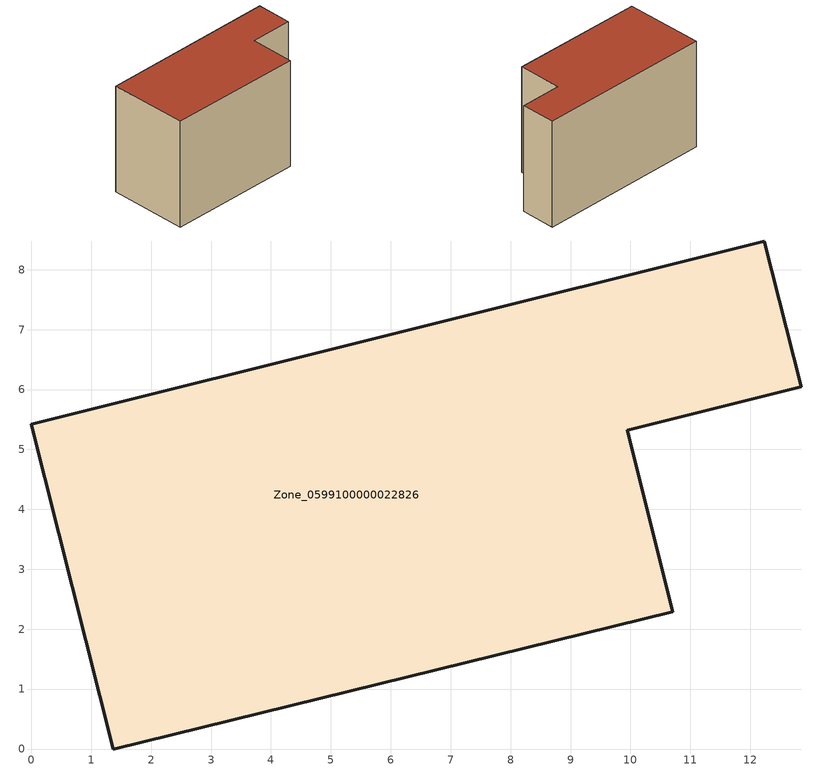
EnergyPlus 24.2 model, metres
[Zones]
Zone_0599100000022826
 floor ground (C_G): 9.95,5.32 10.71,2.29 1.37,0 0,5.42 12.23,8.48 12.85,6.05 z0
 wall outside (C_F): 0,5.42 1.37,0 10.71,2.29 9.95,5.32 12.85,6.05 12.23,8.48 0,5.42 z0:7.84
 roof outside (C_R): 12.85,6.05 12.23,8.48 0,5.42 1.37,0 10.71,2.29 9.95,5.32 z7.84
[BUILDING]
Pand.0599100000022826: North Axis=0; Terrain=City; Loads Convergence Tolerance Value=0.04; Temperature Convergence Tolerance Value=0.4; Solar Distribution=FullExterior; Maximum Number of Warmup Days=25; Minimum Number of Warmup Days=1
[Site:Location]
Rotterdam.The.Hague.AP_ZH_NLD Design_Conditions: Latitude=51.96; Longitude=4.45; Time Zone=1; Elevation=-4.5
[SITE:GROUNDTEMPERATURE:BUILDINGSURFACE]
18, 18, 18, 18, 18, 18, 18, 18, 18, 18, 18, 18
[MATERIAL] Thermal Absorptance=0.9; Solar Absorptance=0.7; Visible Absorptance=0.7
Name | Roughness | Thickness | Conductivity | Density | Specific Heat
G.TC.1975-1991 | MediumSmooth | 0.15 | 0.288461 | 540 | 1210
F.TC.1975-1991 | Rough | 0.3 | 0.230769 | 1920 | 840
R.TC.1975-1991 | MediumRough | 0.2 | 0.153846 | 1500 | 1000
[CONSTRUCTION]
C_G: G.TC.1975-1991
C_F: F.TC.1975-1991
C_R: R.TC.1975-1991
[ZONE]
Zone_0599100000022826: Type=1; Multiplier=1; Ceiling Height=Autocalculate; Volume=Autocalculate; Floor Area=autocalculate; Part of Total Floor Area=Yes
[ZONEINFILTRATION:DESIGNFLOWRATE]
Infil_Zone_0599100000022826: Zone or ZoneList or Space or SpaceList=Zone_0599100000022826; Schedule=AlwaysOn; Design Flow Rate Calculation Method=Flow/Area; Flow Rate per Floor Area=0.003; Constant Term Coefficient=1; Temperature Term Coefficient=0; Velocity Term Coefficient=0; Velocity Squared Term Coefficient=0
[HVACTEMPLATE:ZONE:IDEALLOADSAIRSYSTEM]
Zone_0599100000022826: Maximum Heating Supply Air Temperature=50; Minimum Cooling Supply Air Temperature=13; Maximum Heating Supply Air Humidity Ratio=0.0156; Minimum Cooling Supply Air Humidity Ratio=0.0077; Heating Limit=NoLimit; Cooling Limit=NoLimit; Dehumidification Control Type=ConstantSensibleHeatRatio; Cooling Sensible Heat Ratio=0.7; Dehumidification Setpoint=60; Humidification Control Type=None; Humidification Setpoint=30; Outdoor Air Method=None; Outdoor Air Flow Rate per Person=0.00944; Outdoor Air Flow Rate per Zone Floor Area=0; Outdoor Air Flow Rate per Zone=0; Demand Controlled Ventilation Type=None; Outdoor Air Economizer Type=NoEconomizer; Heat Recovery Type=None; Sensible Heat Recovery Effectiveness=0.7; Latent Heat Recovery Effectiveness=0.65
[ZONECONTROL:THERMOSTAT]
ThermostatControl_Zone_0599100000022826: Zone or ZoneList=Zone_0599100000022826; Control Type Schedule=DualSetpointControlType; Control 1=Thermostat_Zone_0599100000022826; Temperature Difference Between Cutout And Setpoint=0
[THERMOSTATSETPOINT:DUALSETPOINT]
Thermostat_Zone_0599100000022826: Heating Setpoint Temperature Schedule=HeatingSetpoint_Zone_0599100000022826; Cooling Setpoint Temperature Schedule=CoolingSetpoint_Zone_0599100000022826
[SCHEDULE:COMPACT]
HeatingSetpoint_Zone_0599100000022826: Through: 12/31, For: AllDays, Until: 24:00, 21
CoolingSetpoint_Zone_0599100000022826: Through: 12/31, For: AllDays, Until: 24:00, 24
DualSetpointControlType: Through: 12/31, For: AllDays, Until: 24:00, 4
AlwaysOn: Through: 12/31, For: AllDays, Until: 24:00, 1
